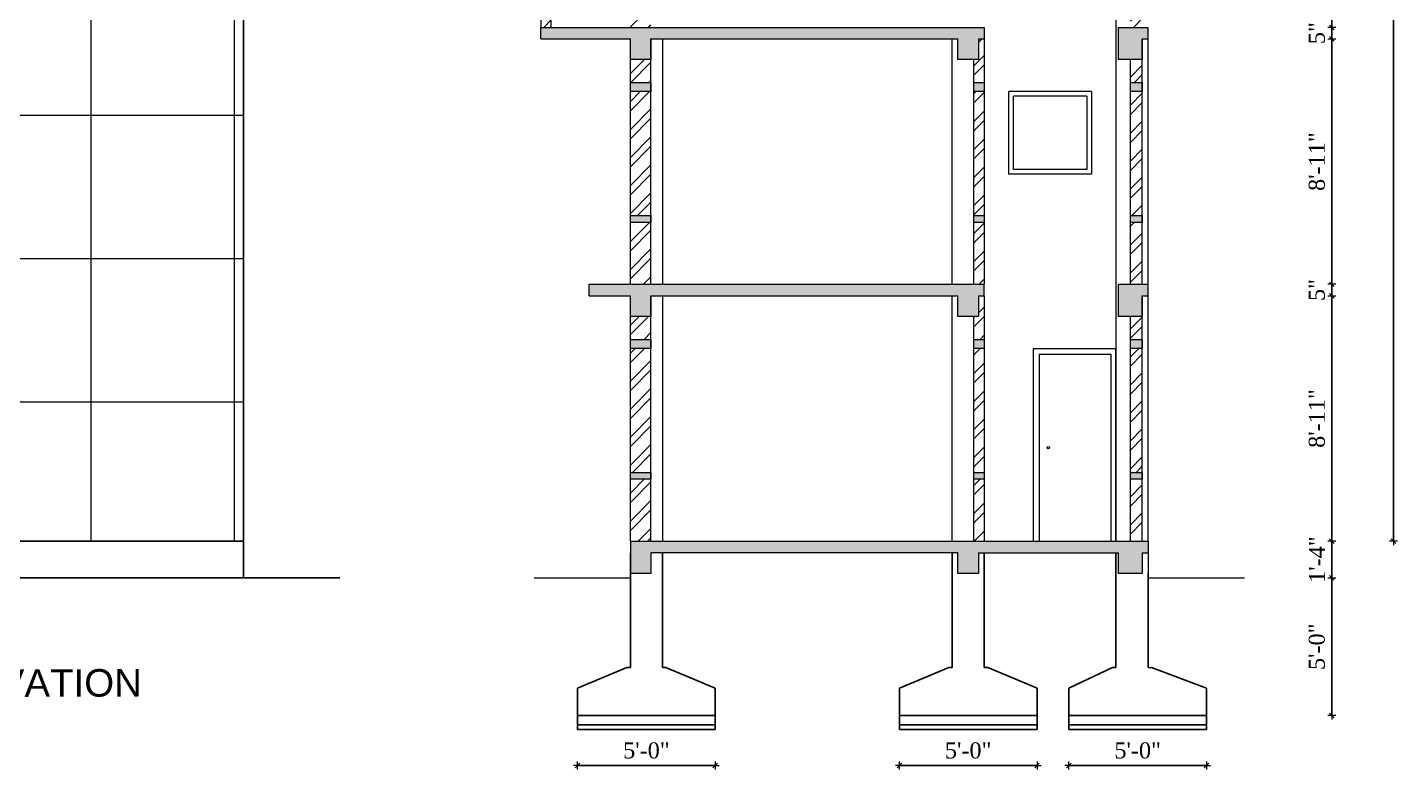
# Model space of a CAD drawing. Header units: inches. Extents: x 151827 to 346502, y -56182 to -23217.
# Drawn here: x 157357 to 157954, y -27535 to -27212 of the extents above; entities that cross this region are included whole.
import ezdxf

# ---------------------------------------------------------------- set-up
doc = ezdxf.new("R2010")
doc.units = ezdxf.units.IN
doc.header["$LTSCALE"] = 5
doc.header["$MEASUREMENT"] = 0
for name, color, linetype, lineweight in [('A-WALL', 7, 'Continuous', 9), ('Dimension', 7, 'Continuous', 18), ('dimention', 5, 'Continuous', 9), ('DOOR', 62, 'Continuous', 0), ('win', 5, 'Continuous', 18)]:
    doc.layers.add(name, color=color, linetype=linetype, lineweight=lineweight)
doc.layers.add('column', color=4, linetype='Continuous')
doc.layers.add('WALL', color=7, linetype='Continuous')
doc.layers.add('dim line', color=7, linetype='Continuous', lineweight=15, true_color=0xfab2b2)
doc.styles.add('DIMTEXT', font='arial.ttf', dxfattribs={"height": 8})
doc.styles.add('ordinary', font='times.ttf')
doc.dimstyles.new('Copy of 96', dxfattribs={"dimtxt": 7, "dimasz": 4, "dimexe": 0.5, "dimexo": 0.5, "dimgap": 3, "dimtad": 1, "dimdec": 1, "dimzin": 11, "dimdsep": 46, "dimlunit": 4, "dimtxsty": 'ordinary', "dimblk": 'OBLIQUE', "dimcen": 0.09, "dimse1": 1, "dimse2": 1, "dimclrt": 6, "dimazin": 0, "dimtfac": 1, "dimtdec": 1, "dimtix": 1, "dimtmove": 2, "dimatfit": 3, "dimldrblk": 'leader', "dimfxl": 0.5, "dimfxlon": 1, "dimtolj": 1, "dimtzin": 0, "dimarcsym": 0})
pattern_1 = [(50, (-15480.5085, 757.605), (7.17260183, -0.62752135), [0.75, -8.25]), (355, (-15480.5085, 757.605), (-1.38751334, 7.52192134), [0.6, -6.6]), (100.4514445, (-15479.911, 757.553), (5.78508847, 6.8943999), [0.63740192, -7.01142112]), (46.1842, (-15480.5085, 759.605), (10.6724133, -1.6551928), [1.125, -12.375]), (96.6356355, (-15479.619, 759.467), (9.34661946, 9.741186), [0.9561034, -10.5171376]), (351.184164, (-15480.509, 759.605), (9.34661945, 9.741186), [0.9, -9.9]), (21, (-15479.5085, 759.105), (5.96907052, -4.0261889), [0.75, -8.25]), (326, (-15479.5085, 759.105), (2.43315332, 7.25150045), [0.6, -6.6]), (71.4514447, (-15479.011, 758.7695), (8.40222377, 3.22531153), [0.6374019, -7.01142112]), (37.5, (-15480.5085, 757.605), (0.121598553, 3.32893854), [0, -6.52, 0, -6.7, 0, -6.625]), (7.5, (-15480.5085, 757.605), (2.630695374, 3.94411712), [0, -3.82, 0, -6.37, 0, -2.525]), (327.5, (-15482.7385, 757.605), (5.33822436, -0.225548717), [0, -2.5, 0, -7.8, 0, -10.35]), (317.5, (-15483.7385, 757.605), (5.83186169, 1.00104982), [0, -3.25, 0, -5.18, 0, -7.35])]
pattern_2 = [(45, (-15480.5085, 757.605), (-6.098796, 6.098796), []), (45, (-15476.443, 757.605), (-6.098796, 6.098796), [])]

# ---------------------------------------------------------------- blocks, each defined once
blk = doc.blocks.new('oblique')
at = {"color": 0, "lineweight": -2}
blk.add_line((0.25, 0.25), (-0.25, -0.25), dxfattribs=at)
at = {"layer": 'dim line', "lineweight": 9}
for p, q in [((-0.4375, 0), (0.4375, 0)), ((0, 0.4375), (0, -0.4375))]:
    blk.add_line(p, q, dxfattribs=at)
blk = doc.blocks.new('*D615')
at = {"layer": 'A-WALL', "color": 0, "lineweight": -2, "ltscale": 50, "transparency": 16777216}
blk.add_line((157736.81, -27533.55), (157796.81, -27533.55), dxfattribs=at)
at = {"layer": 'Defpoints', "color": 0, "ltscale": 50, "transparency": 16777216}
for p in [(157736.81, -27517.76), (157796.81, -27517.76), (157796.81, -27533.55)]:
    blk.add_point(p, dxfattribs=at)
at = {"layer": 'A-WALL', "color": 0, "lineweight": -2, "ltscale": 50, "transparency": 16777216, "xscale": 4, "yscale": 4, "zscale": 4, "rotation": 180}
blk.add_blockref('oblique', (157736.81, -27533.55), dxfattribs=at)
at = {"layer": 'A-WALL', "color": 0, "lineweight": -2, "ltscale": 50, "transparency": 16777216, "xscale": 4, "yscale": 4, "zscale": 4}
blk.add_blockref('oblique', (157796.81, -27533.55), dxfattribs=at)
at = {"layer": 'A-WALL', "color": 6, "ltscale": 50, "transparency": 16777216, "insert": (157766.81, -27526.99), "char_height": 7, "attachment_point": 5, "style": 'ordinary'}
blk.add_mtext('\\A1;5\'-0"', dxfattribs=at)
blk = doc.blocks.new('_OBLIQUE')
at = {"color": 0, "linetype": 'ByBlock'}
blk.add_line((-0.5, -0.5), (0.5, 0.5), dxfattribs=at)
blk = doc.blocks.new('leader')
at = {"layer": 'Dimension'}
for p, q in [((0, -4.33), (0, 4.33)), ((-4.42, 0), (4.42, 0))]:
    blk.add_line(p, q, dxfattribs=at)
blk = doc.blocks.new('*D602')
at = {"layer": 'A-WALL', "color": 0, "lineweight": -2, "ltscale": 50, "transparency": 16777216}
blk.add_line((157925.38, -27451.76), (157925.38, -27511.76), dxfattribs=at)
at = {"layer": 'Defpoints', "color": 0, "ltscale": 50, "transparency": 16777216}
for p in [(157845.2, -27451.76), (157870.7, -27511.76), (157925.38, -27511.76)]:
    blk.add_point(p, dxfattribs=at)
at = {"layer": 'A-WALL', "color": 0, "lineweight": -2, "ltscale": 50, "transparency": 16777216, "xscale": 4, "yscale": 4, "zscale": 4}
for p, rotation in [((157925.38, -27451.76), 90), ((157925.38, -27511.76), 270)]:
    blk.add_blockref('oblique', p, dxfattribs=dict(at, rotation=rotation))
at = {"layer": 'A-WALL', "color": 6, "ltscale": 50, "transparency": 16777216, "insert": (157918.82, -27481.76), "char_height": 7, "attachment_point": 5, "rotation": 90, "style": 'ordinary'}
blk.add_mtext('\\A1;5\'-0"', dxfattribs=at)
blk = doc.blocks.new('*D616')
at = {"layer": 'A-WALL', "color": 0, "lineweight": -2, "ltscale": 50, "transparency": 16777216}
blk.add_line((157810.7, -27533.55), (157870.7, -27533.55), dxfattribs=at)
at = {"layer": 'Defpoints', "color": 0, "ltscale": 50, "transparency": 16777216}
for p in [(157810.7, -27517.76), (157870.7, -27517.76), (157870.7, -27533.55)]:
    blk.add_point(p, dxfattribs=at)
at = {"layer": 'A-WALL', "color": 0, "lineweight": -2, "ltscale": 50, "transparency": 16777216, "xscale": 4, "yscale": 4, "zscale": 4, "rotation": 180}
blk.add_blockref('oblique', (157810.7, -27533.55), dxfattribs=at)
at = {"layer": 'A-WALL', "color": 0, "lineweight": -2, "ltscale": 50, "transparency": 16777216, "xscale": 4, "yscale": 4, "zscale": 4}
blk.add_blockref('oblique', (157870.7, -27533.55), dxfattribs=at)
at = {"layer": 'A-WALL', "color": 6, "ltscale": 50, "transparency": 16777216, "insert": (157840.7, -27526.99), "char_height": 7, "attachment_point": 5, "style": 'ordinary'}
blk.add_mtext('\\A1;5\'-0"', dxfattribs=at)
blk = doc.blocks.new('*D617')
at = {"layer": 'A-WALL', "color": 0, "lineweight": -2, "ltscale": 50, "transparency": 16777216}
blk.add_line((157596.53, -27533.55), (157656.53, -27533.55), dxfattribs=at)
at = {"layer": 'Defpoints', "color": 0, "ltscale": 50, "transparency": 16777216}
for p in [(157596.53, -27517.76), (157656.53, -27517.76), (157656.53, -27533.55)]:
    blk.add_point(p, dxfattribs=at)
at = {"layer": 'A-WALL', "color": 0, "lineweight": -2, "ltscale": 50, "transparency": 16777216, "xscale": 4, "yscale": 4, "zscale": 4, "rotation": 180}
blk.add_blockref('oblique', (157596.53, -27533.55), dxfattribs=at)
at = {"layer": 'A-WALL', "color": 0, "lineweight": -2, "ltscale": 50, "transparency": 16777216, "xscale": 4, "yscale": 4, "zscale": 4}
blk.add_blockref('oblique', (157656.53, -27533.55), dxfattribs=at)
at = {"layer": 'A-WALL', "color": 6, "ltscale": 50, "transparency": 16777216, "insert": (157626.53, -27526.99), "char_height": 7, "attachment_point": 5, "style": 'ordinary'}
blk.add_mtext('\\A1;5\'-0"', dxfattribs=at)
blk = doc.blocks.new('*D603')
at = {"layer": 'A-WALL', "color": 0, "lineweight": -2, "ltscale": 5, "transparency": 16777216}
for p, q in [((157925.38, -27435.76), (157925.38, -27431.76)), ((157925.38, -27451.76), (157925.38, -27435.76)), ((157925.38, -27451.76), (157925.38, -27455.76))]:
    blk.add_line(p, q, dxfattribs=at)
at = {"layer": 'Defpoints', "color": 0, "ltscale": 5, "transparency": 16777216}
for p in [(157845.2, -27435.76, -72.71), (157925.38, -27435.76), (157845.2, -27451.76, -72.71)]:
    blk.add_point(p, dxfattribs=at)
at = {"layer": 'A-WALL', "color": 0, "lineweight": -2, "ltscale": 5, "transparency": 16777216, "xscale": 4, "yscale": 4, "zscale": 4}
for p, rotation in [((157925.38, -27435.76), 270), ((157925.38, -27451.76), 90)]:
    blk.add_blockref('oblique', p, dxfattribs=dict(at, rotation=rotation))
at = {"layer": 'A-WALL', "color": 6, "ltscale": 5, "transparency": 16777216, "insert": (157918.88, -27443.76), "char_height": 7, "attachment_point": 5, "rotation": 90, "style": 'ordinary'}
blk.add_mtext('\\A1;1\'-4"', dxfattribs=at)
blk = doc.blocks.new('*D604')
at = {"layer": 'A-WALL', "color": 0, "lineweight": -2, "ltscale": 5, "transparency": 16777216}
blk.add_line((157925.38, -27435.76), (157925.38, -27328.76), dxfattribs=at)
at = {"layer": 'Defpoints', "color": 0, "ltscale": 5, "transparency": 16777216}
for p in [(157845.2, -27328.76, -72.71), (157925.38, -27328.76), (157845.2, -27435.76, -72.71)]:
    blk.add_point(p, dxfattribs=at)
at = {"layer": 'A-WALL', "color": 0, "lineweight": -2, "ltscale": 5, "transparency": 16777216, "xscale": 4, "yscale": 4, "zscale": 4}
for p, rotation in [((157925.38, -27328.76), 90), ((157925.38, -27435.76), 270)]:
    blk.add_blockref('oblique', p, dxfattribs=dict(at, rotation=rotation))
at = {"layer": 'A-WALL', "color": 6, "ltscale": 5, "transparency": 16777216, "insert": (157918.82, -27382.26), "char_height": 7, "attachment_point": 5, "rotation": 90, "style": 'ordinary'}
blk.add_mtext('\\A1;8\'-11"', dxfattribs=at)
blk = doc.blocks.new('*D605')
at = {"layer": 'A-WALL', "color": 0, "lineweight": -2, "ltscale": 5, "transparency": 16777216}
for p, q in [((157925.38, -27323.76), (157925.38, -27319.76)), ((157925.38, -27328.76), (157925.38, -27323.76)), ((157925.38, -27328.76), (157925.38, -27332.76))]:
    blk.add_line(p, q, dxfattribs=at)
at = {"layer": 'Defpoints', "color": 0, "ltscale": 5, "transparency": 16777216}
for p in [(157845.2, -27323.76, -72.71), (157925.38, -27323.76), (157845.2, -27328.76, -72.71)]:
    blk.add_point(p, dxfattribs=at)
at = {"layer": 'A-WALL', "color": 0, "lineweight": -2, "ltscale": 5, "transparency": 16777216, "xscale": 4, "yscale": 4, "zscale": 4}
for p, rotation in [((157925.38, -27323.76), 270), ((157925.38, -27328.76), 90)]:
    blk.add_blockref('oblique', p, dxfattribs=dict(at, rotation=rotation))
at = {"layer": 'A-WALL', "color": 6, "ltscale": 5, "transparency": 16777216, "insert": (157918.82, -27326.26), "char_height": 7, "attachment_point": 5, "rotation": 90, "style": 'ordinary'}
blk.add_mtext('\\A1;5"', dxfattribs=at)
blk = doc.blocks.new('*D606')
at = {"layer": 'A-WALL', "color": 0, "lineweight": -2, "ltscale": 5, "transparency": 16777216}
blk.add_line((157925.38, -27323.76), (157925.38, -27216.76), dxfattribs=at)
at = {"layer": 'Defpoints', "color": 0, "ltscale": 5, "transparency": 16777216}
for p in [(157845.2, -27216.76, -72.71), (157925.38, -27216.76), (157845.2, -27323.76, -72.71)]:
    blk.add_point(p, dxfattribs=at)
at = {"layer": 'A-WALL', "color": 0, "lineweight": -2, "ltscale": 5, "transparency": 16777216, "xscale": 4, "yscale": 4, "zscale": 4}
for p, rotation in [((157925.38, -27216.76), 90), ((157925.38, -27323.76), 270)]:
    blk.add_blockref('oblique', p, dxfattribs=dict(at, rotation=rotation))
at = {"layer": 'A-WALL', "color": 6, "ltscale": 5, "transparency": 16777216, "insert": (157918.82, -27270.26), "char_height": 7, "attachment_point": 5, "rotation": 90, "style": 'ordinary'}
blk.add_mtext('\\A1;8\'-11"', dxfattribs=at)
blk = doc.blocks.new('*D607')
at = {"layer": 'A-WALL', "color": 0, "lineweight": -2, "ltscale": 5, "transparency": 16777216}
for p, q in [((157925.38, -27211.76), (157925.38, -27207.76)), ((157925.38, -27216.76), (157925.38, -27211.76)), ((157925.38, -27216.76), (157925.38, -27220.76))]:
    blk.add_line(p, q, dxfattribs=at)
at = {"layer": 'Defpoints', "color": 0, "ltscale": 5, "transparency": 16777216}
for p in [(157845.2, -27211.76, -72.71), (157925.38, -27211.76), (157845.2, -27216.76, -72.71)]:
    blk.add_point(p, dxfattribs=at)
at = {"layer": 'A-WALL', "color": 0, "lineweight": -2, "ltscale": 5, "transparency": 16777216, "xscale": 4, "yscale": 4, "zscale": 4}
for p, rotation in [((157925.38, -27211.76), 270), ((157925.38, -27216.76), 90)]:
    blk.add_blockref('oblique', p, dxfattribs=dict(at, rotation=rotation))
at = {"layer": 'A-WALL', "color": 6, "ltscale": 5, "transparency": 16777216, "insert": (157918.82, -27214.26), "char_height": 7, "attachment_point": 5, "rotation": 90, "style": 'ordinary'}
blk.add_mtext('\\A1;5"', dxfattribs=at)
blk = doc.blocks.new('*D608')
at = {"layer": 'A-WALL', "color": 0, "lineweight": -2, "ltscale": 5, "transparency": 16777216}
blk.add_line((157925.38, -27211.76), (157925.38, -27104.76), dxfattribs=at)
at = {"layer": 'Defpoints', "color": 0, "ltscale": 5, "transparency": 16777216}
for p in [(157845.2, -27104.76, -72.71), (157925.38, -27104.76), (157845.2, -27211.76, -72.71)]:
    blk.add_point(p, dxfattribs=at)
at = {"layer": 'A-WALL', "color": 0, "lineweight": -2, "ltscale": 5, "transparency": 16777216, "xscale": 4, "yscale": 4, "zscale": 4}
for p, rotation in [((157925.38, -27104.76), 90), ((157925.38, -27211.76), 270)]:
    blk.add_blockref('oblique', p, dxfattribs=dict(at, rotation=rotation))
at = {"layer": 'A-WALL', "color": 6, "ltscale": 5, "transparency": 16777216, "insert": (157918.82, -27158.26), "char_height": 7, "attachment_point": 5, "rotation": 90, "style": 'ordinary'}
blk.add_mtext('\\A1;8\'-11"', dxfattribs=at)
blk = doc.blocks.new('*D601')
at = {"layer": 'A-WALL', "color": 0, "lineweight": -2, "ltscale": 5, "transparency": 16777216}
blk.add_line((157952.26, -26875.76), (157952.26, -27435.76), dxfattribs=at)
at = {"layer": 'Defpoints', "color": 0, "ltscale": 5, "transparency": 16777216}
for p in [(157812.81, -26875.76, -72.71), (157812.81, -27435.76, -72.71), (157952.26, -27435.76)]:
    blk.add_point(p, dxfattribs=at)
at = {"layer": 'A-WALL', "color": 0, "lineweight": -2, "ltscale": 5, "transparency": 16777216, "xscale": 4, "yscale": 4, "zscale": 4}
for p, rotation in [((157952.26, -26875.76), 90), ((157952.26, -27435.76), 270)]:
    blk.add_blockref('oblique', p, dxfattribs=dict(at, rotation=rotation))
at = {"layer": 'A-WALL', "color": 6, "ltscale": 5, "transparency": 16777216, "insert": (157945.7, -27155.76), "char_height": 7, "attachment_point": 5, "rotation": 90, "style": 'ordinary'}
blk.add_mtext('\\A1;46\'-8"', dxfattribs=at)

msp = doc.modelspace()

# ---------------------------------------------------------------- hatches: boundary and pattern name
at = {"layer": 'A-WALL', "ltscale": 5}
h = msp.add_hatch(dxfattribs=at)
h.set_pattern_fill('ANSI37', color=256, scale=500, angle=45)
h.set_pattern_definition([(90, (-19053.13, 0), (-62.5, 0), []), (180, (-19053.13, 0), (-4e-15, -62.5), [])])
h.paths.add_polyline_path([(157450.84, -26992.76), (157450.84, -26987.76), (157450.84, -26948.76), (157379.45, -26948.76), (157295.18, -26948.76), (157295.18, -27435.76), (157450.84, -27435.76)])
h.paths.add_polyline_path([(157295.18, -26948.76), (157186.17, -26948.76), (157186.17, -26987.76), (157186.17, -26992.76), (157225.17, -26992.76), (157225.17, -27435.76), (157295.18, -27435.76)])
at = {"layer": 'A-WALL', "ltscale": 40, "true_color": 0xf26722}
h = msp.add_hatch(dxfattribs=at)
h.set_pattern_fill('AR-CONC', color=30)
h.set_pattern_definition(pattern_1)
h.paths.add_polyline_path([(157628.53, -27405.76), (157619.53, -27405.76), (157619.53, -27408.76), (157628.53, -27408.76)])
h.paths.add_polyline_path([(157773.81, -27405.76), (157769.31, -27405.76), (157769.31, -27408.76), (157773.81, -27408.76)])
h.paths.add_polyline_path([(157842.71, -27405.76), (157837.53, -27405.76), (157837.53, -27408.76), (157842.71, -27408.76)])
h.paths.add_polyline_path([(157842.71, -27347.76), (157837.53, -27347.76), (157837.53, -27351.76), (157842.71, -27351.76)])
h.paths.add_polyline_path([(157773.81, -27347.76), (157769.31, -27347.76), (157769.31, -27351.76), (157773.81, -27351.76)])
h.paths.add_polyline_path([(157628.53, -27347.76), (157619.53, -27347.76), (157619.53, -27351.76), (157628.53, -27351.76)])
h.paths.add_polyline_path([(157628.53, -27293.76), (157619.53, -27293.76), (157619.53, -27296.76), (157628.53, -27296.76)])
h.paths.add_polyline_path([(157773.81, -27293.76), (157769.31, -27293.76), (157769.31, -27296.76), (157773.81, -27296.76)])
h.paths.add_polyline_path([(157842.71, -27293.76), (157837.53, -27293.76), (157837.53, -27296.76), (157842.71, -27296.76)])
h.paths.add_polyline_path([(157842.71, -27235.76), (157837.53, -27235.76), (157837.53, -27239.76), (157842.71, -27239.76)])
h.paths.add_polyline_path([(157773.81, -27235.76), (157769.31, -27235.76), (157769.31, -27239.76), (157773.81, -27239.76)])
h.paths.add_polyline_path([(157628.53, -27235.76), (157619.53, -27235.76), (157619.53, -27239.76), (157628.53, -27239.76)])
h.paths.add_polyline_path([(157628.53, -27181.76), (157619.53, -27181.76), (157619.53, -27184.76), (157628.53, -27184.76)])
h.paths.add_polyline_path([(157628.53, -27123.76), (157619.53, -27123.76), (157619.53, -27127.76), (157628.53, -27127.76)])
h.paths.add_polyline_path([(157773.81, -27123.76), (157769.31, -27123.76), (157769.31, -27127.76), (157773.81, -27127.76)])
h.paths.add_polyline_path([(157773.81, -27181.76), (157769.31, -27181.76), (157769.31, -27184.76), (157773.81, -27184.76)])
h.paths.add_polyline_path([(157842.71, -27181.76), (157837.53, -27181.76), (157837.53, -27184.76), (157842.71, -27184.76)])
h.paths.add_polyline_path([(157842.71, -27123.76), (157837.53, -27123.76), (157837.53, -27127.76), (157842.71, -27127.76)])
h.paths.add_polyline_path([(157842.71, -27069.76), (157837.53, -27069.76), (157837.53, -27072.76), (157842.71, -27072.76)])
h.paths.add_polyline_path([(157773.81, -27069.76), (157769.31, -27069.76), (157769.31, -27072.76), (157773.81, -27072.76)])
h.paths.add_polyline_path([(157773.81, -27011.76), (157769.31, -27011.76), (157769.31, -27015.76), (157773.81, -27015.76)])
h.paths.add_polyline_path([(157842.71, -27011.76), (157837.53, -27011.76), (157837.53, -27015.76), (157842.71, -27015.76)])
h.paths.add_polyline_path([(157628.53, -27011.76), (157619.53, -27011.76), (157619.53, -27015.76), (157628.53, -27015.76)])
h.paths.add_polyline_path([(157628.53, -27069.76), (157619.53, -27069.76), (157619.53, -27072.76), (157628.53, -27072.76)])
h = msp.add_hatch(dxfattribs=at)
h.set_pattern_fill('AR-CONC', color=30)
h.set_pattern_definition(pattern_1)
h.paths.add_polyline_path([(157628.53, -27216.76), (157762.31, -27216.76), (157762.31, -27225.76), (157771.31, -27225.76), (157771.31, -27216.76), (157773.81, -27216.76), (157773.81, -27211.76), (157580.53, -27211.76), (157580.53, -27216.76), (157619.53, -27216.76), (157619.53, -27225.76), (157628.53, -27225.76)])
h.paths.add_polyline_path([(157842.71, -27216.76), (157845.2, -27216.76), (157845.2, -27211.76), (157832.35, -27211.76), (157832.35, -27225.76), (157842.71, -27225.76)])
h = msp.add_hatch(dxfattribs=at)
h.set_pattern_fill('AR-CONC', color=30)
h.set_pattern_definition(pattern_1)
h.paths.add_polyline_path([(157619.53, -27337.76), (157628.53, -27337.76), (157628.53, -27328.76), (157762.31, -27328.76), (157762.31, -27337.76), (157771.31, -27337.76), (157771.31, -27328.76), (157773.81, -27328.76), (157773.81, -27323.76), (157601.53, -27323.76), (157601.53, -27328.76), (157619.53, -27328.76)])
h.paths.add_polyline_path([(157842.71, -27328.76), (157845.2, -27328.76), (157845.2, -27323.76), (157832.35, -27323.76), (157832.35, -27337.76), (157842.71, -27337.76)])
h = msp.add_hatch(dxfattribs=at)
h.set_pattern_fill('AR-CONC', color=30)
h.set_pattern_definition(pattern_1)
h.paths.add_polyline_path([(157628.53, -27440.76), (157762.31, -27440.76), (157762.31, -27449.76), (157771.31, -27449.76), (157771.31, -27440.76), (157832.35, -27440.76), (157832.35, -27449.76), (157842.71, -27449.76), (157842.71, -27440.76), (157845.2, -27440.76), (157845.2, -27435.76), (157619.53, -27435.76), (157619.53, -27449.76), (157628.53, -27449.76)])
at = {"layer": 'dimention', "ltscale": 40, "true_color": 0xf26722}
h = msp.add_hatch(dxfattribs=at)
h.set_pattern_fill('ANSI32', color=30, scale=23)
h.set_pattern_definition(pattern_2)
h.paths.add_polyline_path([(157628.53, -27225.76), (157619.53, -27225.76), (157619.53, -27235.76), (157628.53, -27235.76)])
h.paths.add_polyline_path([(157628.53, -27239.76), (157619.53, -27239.76), (157619.53, -27293.76), (157628.53, -27293.76)])
h.paths.add_polyline_path([(157628.53, -27296.76), (157619.53, -27296.76), (157619.53, -27323.76), (157628.53, -27323.76)])
h.paths.add_polyline_path([(157773.81, -27296.76), (157769.31, -27296.76), (157769.31, -27323.76), (157773.81, -27323.76)])
h.paths.add_polyline_path([(157773.81, -27239.76), (157769.31, -27239.76), (157769.31, -27293.76), (157773.81, -27293.76)])
h.paths.add_polyline_path([(157773.81, -27216.76), (157771.31, -27216.76), (157771.31, -27225.76), (157769.31, -27225.76), (157769.31, -27235.76), (157773.81, -27235.76)])
h.paths.add_polyline_path([(157842.71, -27225.76), (157837.53, -27225.76), (157837.53, -27235.76), (157842.71, -27235.76)])
h.paths.add_polyline_path([(157842.71, -27239.76), (157837.53, -27239.76), (157837.53, -27293.76), (157842.71, -27293.76)])
h.paths.add_polyline_path([(157842.71, -27296.76), (157837.53, -27296.76), (157837.53, -27323.76), (157842.71, -27323.76)])
h.paths.add_polyline_path([(157842.71, -27184.76), (157837.53, -27184.76), (157837.53, -27211.76), (157842.71, -27211.76)])
h.paths.add_polyline_path([(157773.81, -27184.76), (157769.31, -27184.76), (157769.31, -27211.76), (157773.81, -27211.76)])
h.paths.add_polyline_path([(157842.71, -27127.76), (157837.53, -27127.76), (157837.53, -27181.76), (157842.71, -27181.76)])
h.paths.add_polyline_path([(157842.71, -27113.76), (157837.53, -27113.76), (157837.53, -27123.76), (157842.71, -27123.76)])
h.paths.add_polyline_path([(157773.81, -27104.76), (157771.31, -27104.76), (157771.31, -27113.76), (157769.31, -27113.76), (157769.31, -27123.76), (157773.81, -27123.76)])
h.paths.add_polyline_path([(157773.81, -27127.76), (157769.31, -27127.76), (157769.31, -27181.76), (157773.81, -27181.76)])
h.paths.add_polyline_path([(157628.53, -27127.76), (157619.53, -27127.76), (157619.53, -27181.76), (157628.53, -27181.76)])
h.paths.add_polyline_path([(157628.53, -27113.76), (157619.53, -27113.76), (157619.53, -27123.76), (157628.53, -27123.76)])
h.paths.add_polyline_path([(157628.53, -27184.76), (157619.53, -27184.76), (157619.53, -27211.76), (157628.53, -27211.76)])
h.paths.add_polyline_path([(157628.53, -27001.76), (157619.53, -27001.76), (157619.53, -27011.76), (157628.53, -27011.76)])
h.paths.add_polyline_path([(157628.53, -27015.76), (157619.53, -27015.76), (157619.53, -27069.76), (157628.53, -27069.76)])
h.paths.add_polyline_path([(157628.53, -27072.76), (157619.53, -27072.76), (157619.53, -27099.76), (157628.53, -27099.76)])
h.paths.add_polyline_path([(157773.81, -27072.76), (157769.31, -27072.76), (157769.31, -27099.76), (157773.81, -27099.76)])
h.paths.add_polyline_path([(157773.81, -27015.76), (157769.31, -27015.76), (157769.31, -27069.76), (157773.81, -27069.76)])
h.paths.add_polyline_path([(157773.81, -26992.76), (157771.31, -26992.76), (157771.31, -27001.76), (157769.31, -27001.76), (157769.31, -27011.76), (157773.81, -27011.76)])
h.paths.add_polyline_path([(157842.71, -27001.76), (157837.53, -27001.76), (157837.53, -27011.76), (157842.71, -27011.76)])
h.paths.add_polyline_path([(157842.71, -27015.76), (157837.53, -27015.76), (157837.53, -27069.76), (157842.71, -27069.76)])
h.paths.add_polyline_path([(157842.71, -27072.76), (157837.53, -27072.76), (157837.53, -27099.76), (157842.71, -27099.76)])
h = msp.add_hatch(dxfattribs=at)
h.set_pattern_fill('ANSI32', color=30, scale=23)
h.paths.add_polyline_path([(157585.03, -27191.76), (157580.53, -27191.76), (157580.53, -27211.76), (157585.03, -27211.76)])
h = msp.add_hatch(dxfattribs=at)
h.set_pattern_fill('ANSI32', color=30, scale=23)
h.set_pattern_definition(pattern_2)
h.paths.add_polyline_path([(157773.81, -27328.76), (157771.31, -27328.76), (157771.31, -27337.76), (157769.31, -27337.76), (157769.31, -27347.76), (157773.81, -27347.76)])
h.paths.add_polyline_path([(157773.81, -27351.76), (157769.31, -27351.76), (157769.31, -27405.76), (157773.81, -27405.76)])
h.paths.add_polyline_path([(157773.81, -27408.76), (157769.31, -27408.76), (157769.31, -27435.76), (157773.81, -27435.76)])
h = msp.add_hatch(dxfattribs=at)
h.set_pattern_fill('ANSI32', color=30, scale=23)
h.set_pattern_definition(pattern_2)
h.paths.add_polyline_path([(157628.53, -27337.76), (157619.53, -27337.76), (157619.53, -27347.76), (157628.53, -27347.76)])
h.paths.add_polyline_path([(157628.53, -27351.76), (157619.53, -27351.76), (157619.53, -27405.76), (157628.53, -27405.76)])
h.paths.add_polyline_path([(157628.53, -27408.76), (157619.53, -27408.76), (157619.53, -27435.76), (157628.53, -27435.76)])
h = msp.add_hatch(dxfattribs=at)
h.set_pattern_fill('ANSI32', color=30, scale=23)
h.set_pattern_definition(pattern_2)
h.paths.add_polyline_path([(157842.71, -27408.76), (157837.53, -27408.76), (157837.53, -27435.76), (157842.71, -27435.76)])
h.paths.add_polyline_path([(157842.71, -27351.76), (157837.53, -27351.76), (157837.53, -27405.76), (157842.71, -27405.76)])
h.paths.add_polyline_path([(157842.71, -27337.76), (157837.53, -27337.76), (157837.53, -27347.76), (157842.71, -27347.76)])

# ---------------------------------------------------------------- linework, layer by layer
at = {"layer": 'A-WALL', "ltscale": 5}
for p, q in [((157831.2, -26987.76, -72.71), (157831.2, -27323.76, -72.71)), ((157580.53, -27172.76, -72.71), (157580.53, -27211.76, -72.71)), ((157585.03, -27211.76, -72.71), (157585.03, -27191.76, -72.71)), ((157580.53, -27211.76, -72.71), (157773.81, -27211.76, -72.71)), ((157580.53, -27216.76, -72.71), (157580.53, -27211.76, -72.71)), ((157773.81, -27211.76, -72.71), (157773.81, -27323.76, -72.71)), ((157837.53, -27211.76, -72.71), (157845.2, -27211.76, -72.71)), ((157845.2, -27323.76, -72.71), (157845.2, -27211.76, -72.71)), ((157580.53, -27216.76, -72.71), (157619.53, -27216.76, -72.71)), ((157619.53, -27323.76, -72.71), (157619.53, -27216.76, -72.71)), ((157628.53, -27216.76, -72.71), (157762.31, -27216.76, -72.71)), ((157628.53, -27323.76, -72.71), (157628.53, -27216.76, -72.71)), ((157633.53, -27216.76, -72.71), (157633.53, -27323.76, -72.71)), ((157759.81, -27323.76, -72.71), (157759.81, -27216.76, -72.71)), ((157771.31, -27216.76, -72.71), (157773.81, -27216.76, -72.71)), ((157842.71, -27216.76, -72.71), (157845.2, -27216.76, -72.71)), ((157842.71, -27323.76, -72.71), (157842.71, -27216.76, -72.71)), ((157769.31, -27323.76, -72.71), (157769.31, -27225.76, -72.71)), ((157837.53, -27323.76, -72.71), (157837.53, -27225.76, -72.71)), ((157601.53, -27323.76, -72.71), (157773.81, -27323.76, -72.71)), ((157601.53, -27328.76, -72.71), (157601.53, -27323.76, -72.71)), ((157773.81, -27328.76, -72.71), (157773.81, -27323.76, -72.71)), ((157831.2, -27323.76, -72.71), (157831.2, -27435.76, -72.71)), ((157845.2, -27435.76, -72.71), (157845.2, -27323.76, -72.71)), ((157601.53, -27328.76, -72.71), (157619.53, -27328.76, -72.71)), ((157619.53, -27435.76, -72.71), (157619.53, -27328.76, -72.71)), ((157628.53, -27328.76, -72.71), (157762.31, -27328.76, -72.71)), ((157628.53, -27435.76, -72.71), (157628.53, -27328.76, -72.71)), ((157633.53, -27328.76, -72.71), (157633.53, -27435.76, -72.71)), ((157759.81, -27435.76, -72.71), (157759.81, -27328.76, -72.71)), ((157771.31, -27328.76, -72.71), (157773.81, -27328.76, -72.71)), ((157773.81, -27328.76, -72.71), (157773.81, -27435.76, -72.71)), ((157842.71, -27328.76, -72.71), (157845.2, -27328.76, -72.71)), ((157842.71, -27435.76, -72.71), (157842.71, -27328.76, -72.71)), ((157769.31, -27435.76, -72.71), (157769.31, -27337.76, -72.71)), ((157837.53, -27435.76, -72.71), (157837.53, -27337.76, -72.71)), ((157619.53, -27435.76, -72.71), (157845.2, -27435.76, -72.71)), ((157619.53, -27435.76, -72.71), (157619.53, -27451.76, -72.71)), ((157762.31, -27440.76, -72.71), (157628.53, -27440.76, -72.71)), ((157771.31, -27440.76, -72.71), (157832.35, -27440.76, -72.71)), ((157842.71, -27440.76, -72.71), (157845.2, -27440.76, -72.71)), ((157845.2, -27435.76, -72.71), (157845.2, -27451.76, -72.71)), ((157577.53, -27451.76, -72.71), (157619.53, -27451.76, -72.71)), ((157845.2, -27451.76, -72.71), (157887.2, -27451.76, -72.71)), ((157845.2, -27490.76, -72.71), (157846.7, -27490.76, -72.71))]:
    msp.add_line(p, q, dxfattribs=at)
at = {"layer": 'A-WALL', "ltscale": 5, "elevation": -72.71}
for points in [[(157842.71, -27216.76), (157842.71, -27225.76), (157832.35, -27225.76), (157832.35, -27211.76), (157845.2, -27211.76)], [(157628.53, -27216.76), (157628.53, -27225.76), (157619.53, -27225.76), (157619.53, -27216.76)], [(157771.31, -27216.76), (157771.31, -27225.76), (157762.31, -27225.76), (157762.31, -27216.76)], [(157842.71, -27328.76), (157842.71, -27337.76), (157832.35, -27337.76), (157832.35, -27323.76), (157845.2, -27323.76)], [(157628.53, -27328.76), (157628.53, -27337.76), (157619.53, -27337.76), (157619.53, -27328.76)], [(157771.31, -27328.76), (157771.31, -27337.76), (157762.31, -27337.76), (157762.31, -27328.76)], [(157628.53, -27440.76), (157628.53, -27449.76), (157619.53, -27449.76), (157619.53, -27440.76)], [(157771.31, -27440.76), (157771.31, -27449.76), (157762.31, -27449.76), (157762.31, -27440.76)], [(157842.71, -27440.76), (157842.71, -27449.76), (157832.35, -27449.76), (157832.35, -27440.76)]]:
    msp.add_lwpolyline(points, dxfattribs=at)
for points in [[(157619.53, -27235.76), (157628.53, -27235.76), (157628.53, -27239.76), (157619.53, -27239.76)], [(157769.31, -27235.76), (157773.81, -27235.76), (157773.81, -27239.76), (157769.31, -27239.76)], [(157837.53, -27235.76), (157842.71, -27235.76), (157842.71, -27239.76), (157837.53, -27239.76)], [(157619.53, -27293.76), (157628.53, -27293.76), (157628.53, -27296.76), (157619.53, -27296.76)], [(157769.31, -27293.76), (157773.81, -27293.76), (157773.81, -27296.76), (157769.31, -27296.76)], [(157837.53, -27293.76), (157842.71, -27293.76), (157842.71, -27296.76), (157837.53, -27296.76)], [(157619.53, -27347.76), (157628.53, -27347.76), (157628.53, -27351.76), (157619.53, -27351.76)], [(157769.31, -27347.76), (157773.81, -27347.76), (157773.81, -27351.76), (157769.31, -27351.76)], [(157837.53, -27347.76), (157842.71, -27347.76), (157842.71, -27351.76), (157837.53, -27351.76)], [(157619.53, -27405.76), (157628.53, -27405.76), (157628.53, -27408.76), (157619.53, -27408.76)], [(157769.31, -27405.76), (157773.81, -27405.76), (157773.81, -27408.76), (157769.31, -27408.76)], [(157837.53, -27405.76), (157842.71, -27405.76), (157842.71, -27408.76), (157837.53, -27408.76)]]:
    msp.add_lwpolyline(points, close=True, dxfattribs=at)
at = {"layer": 'A-WALL', "ltscale": 5}
msp.add_circle((157801.7, -27395.01, -72.71), 0.5, dxfattribs=at)
at = {"layer": 'DOOR', "lineweight": 13}
for p, q in [((157795.2, -27351.76, -72.71), (157795.2, -27435.76, -72.71)), ((157795.2, -27351.76, -72.71), (157831.2, -27351.76, -72.71)), ((157831.2, -27435.76, -72.71), (157831.2, -27351.76, -72.71)), ((157797.7, -27354.26, -72.71), (157797.7, -27435.76, -72.71)), ((157797.7, -27354.26, -72.71), (157829.2, -27354.26, -72.71)), ((157829.2, -27435.76, -72.71), (157829.2, -27354.26, -72.71))]:
    msp.add_line(p, q, dxfattribs=at)
at = {"layer": 'WALL', "color": 2, "linetype": 'ByBlock', "ltscale": 5}
for p, q in [((157450.84, -26992.76, -72.71), (157450.84, -27451.76, -72.71)), ((157450.84, -27435.76, -72.71), (157225.17, -27435.76, -72.71)), ((157633.53, -27490.76, -72.71), (157633.53, -27440.76, -72.71)), ((157759.81, -27490.76, -72.71), (157759.81, -27440.76, -72.71)), ((157773.81, -27490.76, -72.71), (157773.81, -27440.76, -72.71)), ((157831.2, -27490.76, -72.71), (157831.2, -27440.76, -72.71)), ((157492.84, -27451.76, -72.71), (157183.17, -27451.76, -72.71)), ((157619.53, -27490.76, -72.71), (157619.53, -27449.76, -72.71)), ((157845.2, -27490.76, -72.71), (157845.2, -27449.76, -72.71)), ((157596.53, -27499.76, -72.71), (157618.03, -27490.76, -72.71)), ((157618.03, -27490.76, -72.71), (157619.53, -27490.76, -72.71)), ((157633.53, -27490.76, -72.71), (157635.03, -27490.76, -72.71)), ((157656.53, -27499.76, -72.71), (157635.03, -27490.76, -72.71)), ((157736.81, -27499.76, -72.71), (157758.31, -27490.76, -72.71)), ((157758.31, -27490.76, -72.71), (157759.81, -27490.76, -72.71)), ((157773.81, -27490.76, -72.71), (157775.31, -27490.76, -72.71)), ((157796.81, -27499.76, -72.71), (157775.31, -27490.76, -72.71)), ((157810.7, -27499.76, -72.71), (157829.7, -27490.76, -72.71)), ((157829.7, -27490.76, -72.71), (157831.2, -27490.76, -72.71)), ((157870.7, -27499.76, -72.71), (157846.7, -27490.76, -72.71)), ((157596.53, -27517.76, -72.71), (157596.53, -27499.76, -72.71)), ((157656.53, -27517.76, -72.71), (157656.53, -27499.76, -72.71)), ((157736.81, -27517.76, -72.71), (157736.81, -27499.76, -72.71)), ((157796.81, -27517.76, -72.71), (157796.81, -27499.76, -72.71)), ((157810.7, -27517.76, -72.71), (157810.7, -27499.76, -72.71)), ((157870.7, -27517.76, -72.71), (157870.7, -27499.76, -72.71)), ((157596.53, -27511.76, -72.71), (157656.53, -27511.76, -72.71)), ((157736.81, -27511.76, -72.71), (157796.81, -27511.76, -72.71)), ((157810.7, -27511.76, -72.71), (157870.7, -27511.76, -72.71)), ((157596.53, -27515.76, -72.71), (157656.53, -27515.76, -72.71)), ((157596.53, -27517.76, -72.71), (157656.53, -27517.76, -72.71)), ((157736.81, -27515.76, -72.71), (157796.81, -27515.76, -72.71)), ((157736.81, -27517.76, -72.71), (157796.81, -27517.76, -72.71)), ((157810.7, -27515.76, -72.71), (157870.7, -27515.76, -72.71)), ((157810.7, -27517.76, -72.71), (157870.7, -27517.76, -72.71))]:
    msp.add_line(p, q, dxfattribs=at)
at = {"layer": 'win'}
for p, q in [((157820.51, -27239.76, -72.71), (157784.51, -27239.76, -72.71)), ((157784.51, -27275.76, -72.71), (157784.51, -27239.76, -72.71)), ((157818.51, -27241.76, -72.71), (157786.51, -27241.76, -72.71)), ((157786.51, -27273.76, -72.71), (157786.51, -27241.76, -72.71)), ((157818.51, -27241.76, -72.71), (157818.51, -27273.76, -72.71)), ((157820.51, -27239.76, -72.71), (157820.51, -27275.76, -72.71)), ((157818.51, -27273.76, -72.71), (157786.51, -27273.76, -72.71)), ((157820.51, -27275.76, -72.71), (157784.51, -27275.76, -72.71))]:
    msp.add_line(p, q, dxfattribs=at)

# ---------------------------------------------------------------- texts
at = {"layer": 'column', "color": 0, "insert": (157335.32, -27491.69, -72.71), "char_height": 12, "width": 216.2725, "attachment_point": 2, "rotation": 0.20566, "style": 'DIMTEXT'}
msp.add_mtext('EAST ELEVATION', dxfattribs=at)

# ---------------------------------------------------------------- dimensions: what is measured, and where the dimension line sits
at = {"layer": 'A-WALL', "ltscale": 5}
for base, p1, p2, picture, middle in [((157952.26, -27435.76), (157812.81, -26875.76, -72.71), (157812.81, -27435.76, -72.71), '*D601', (157945.7, -27155.76)), ((157925.38, -27104.76), (157845.2, -27211.76, -72.71), (157845.2, -27104.76, -72.71), '*D608', (157918.82, -27158.26)), ((157925.38, -27211.76), (157845.2, -27216.76, -72.71), (157845.2, -27211.76, -72.71), '*D607', (157918.82, -27214.26)), ((157925.38, -27216.76), (157845.2, -27323.76, -72.71), (157845.2, -27216.76, -72.71), '*D606', (157918.82, -27270.26)), ((157925.38, -27323.76), (157845.2, -27328.76, -72.71), (157845.2, -27323.76, -72.71), '*D605', (157918.82, -27326.26)), ((157925.38, -27328.76), (157845.2, -27435.76, -72.71), (157845.2, -27328.76, -72.71), '*D604', (157918.82, -27382.26)), ((157925.38, -27435.76), (157845.2, -27451.76, -72.71), (157845.2, -27435.76, -72.71), '*D603', (157918.88, -27443.76))]:
    dim = msp.add_linear_dim(base=base, p1=p1, p2=p2, angle=90, dimstyle='Copy of 96', override={"dimdec": 0, "dimblk": 'oblique', "dimtdec": 0, "dimarcsym": 1}, dxfattribs=at)
    dim.commit()
    dim.dimension.update_dxf_attribs({"geometry": picture, "text_midpoint": middle})
at = {"layer": 'A-WALL', "ltscale": 50}
dim = msp.add_linear_dim(base=(157925.38, -27511.76, -72.71), p1=(157845.2, -27451.76, -72.71), p2=(157870.7, -27511.76, -72.71), angle=90, dimstyle='Copy of 96', override={"dimdec": 0, "dimblk": 'oblique', "dimtdec": 0, "dimarcsym": 1}, dxfattribs=at)
dim.commit()
dim.dimension.update_dxf_attribs({"geometry": '*D602', "text_midpoint": (157918.82, -27481.76, -72.71)})
for base, p1, p2, picture, middle in [((157656.53, -27533.55, -72.71), (157596.53, -27517.76, -72.71), (157656.53, -27517.76, -72.71), '*D617', (157626.53, -27526.99, -72.71)), ((157796.81, -27533.55, -72.71), (157736.81, -27517.76, -72.71), (157796.81, -27517.76, -72.71), '*D615', (157766.81, -27526.99, -72.71)), ((157870.7, -27533.55, -72.71), (157810.7, -27517.76, -72.71), (157870.7, -27517.76, -72.71), '*D616', (157840.7, -27526.99, -72.71))]:
    dim = msp.add_linear_dim(base=base, p1=p1, p2=p2, dimstyle='Copy of 96', override={"dimdec": 0, "dimblk": 'oblique', "dimtdec": 0, "dimarcsym": 1}, dxfattribs=at)
    dim.commit()
    dim.dimension.update_dxf_attribs({"geometry": picture, "text_midpoint": middle})

doc.saveas('drawing.dxf')
